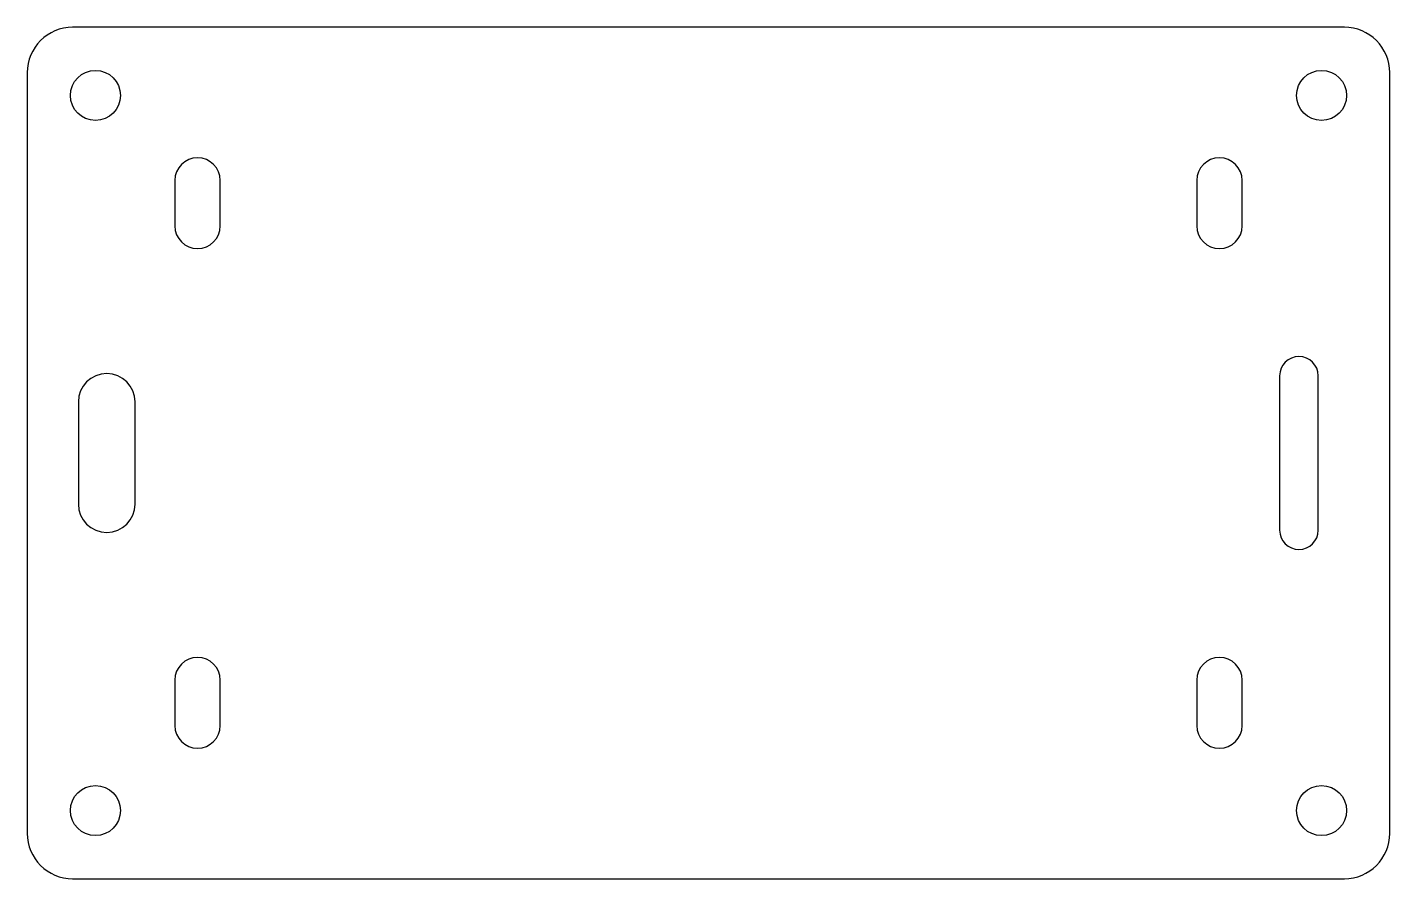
# Model space of a CAD drawing. Header units: millimetres. Extents: x 0 to 120, y 0 to 75.
import ezdxf

# ---------------------------------------------------------------- set-up
doc = ezdxf.new("R2010")
doc.units = ezdxf.units.MM

msp = doc.modelspace()

# ---------------------------------------------------------------- linework, layer by layer
at = {"layer": 'CUT'}
for p, q in [((116, 75), (4, 75)), ((0, 71), (0, 4)), ((120, 4), (120, 71)), ((13, 61.5), (13, 57.5)), ((17, 57.5), (17, 61.5)), ((103, 61.5), (103, 57.5)), ((107, 57.5), (107, 61.5)), ((110.3, 44.3), (110.3, 30.7)), ((113.7, 30.7), (113.7, 44.3)), ((4.5, 42), (4.5, 33)), ((9.5, 33), (9.5, 42)), ((13, 17.5), (13, 13.5)), ((17, 13.5), (17, 17.5)), ((103, 17.5), (103, 13.5)), ((107, 13.5), (107, 17.5)), ((4, 0), (116, 0))]:
    msp.add_line(p, q, dxfattribs=at)
for centre in [(6, 69), (114, 69), (6, 6), (114, 6)]:
    msp.add_circle(centre, 2.2, dxfattribs=at)
for centre, radius, start, end in [((4, 71), 4, 90, 180), ((116, 71), 4, 0, 90), ((15, 61.5), 2, 0, 180), ((105, 61.5), 2, 0, 180), ((15, 57.5), 2, 180, 360), ((105, 57.5), 2, 180, 360), ((112, 44.3), 1.7, 0, 180), ((7, 42), 2.5, 0, 180), ((7, 33), 2.5, 180, 360), ((112, 30.7), 1.7, 180, 360), ((15, 17.5), 2, 0, 180), ((105, 17.5), 2, 0, 180), ((15, 13.5), 2, 180, 360), ((105, 13.5), 2, 180, 360), ((4, 4), 4, 180, 270), ((116, 4), 4, 270, 360)]:
    msp.add_arc(centre, radius, start, end, dxfattribs=at)

doc.saveas('drawing.dxf')
